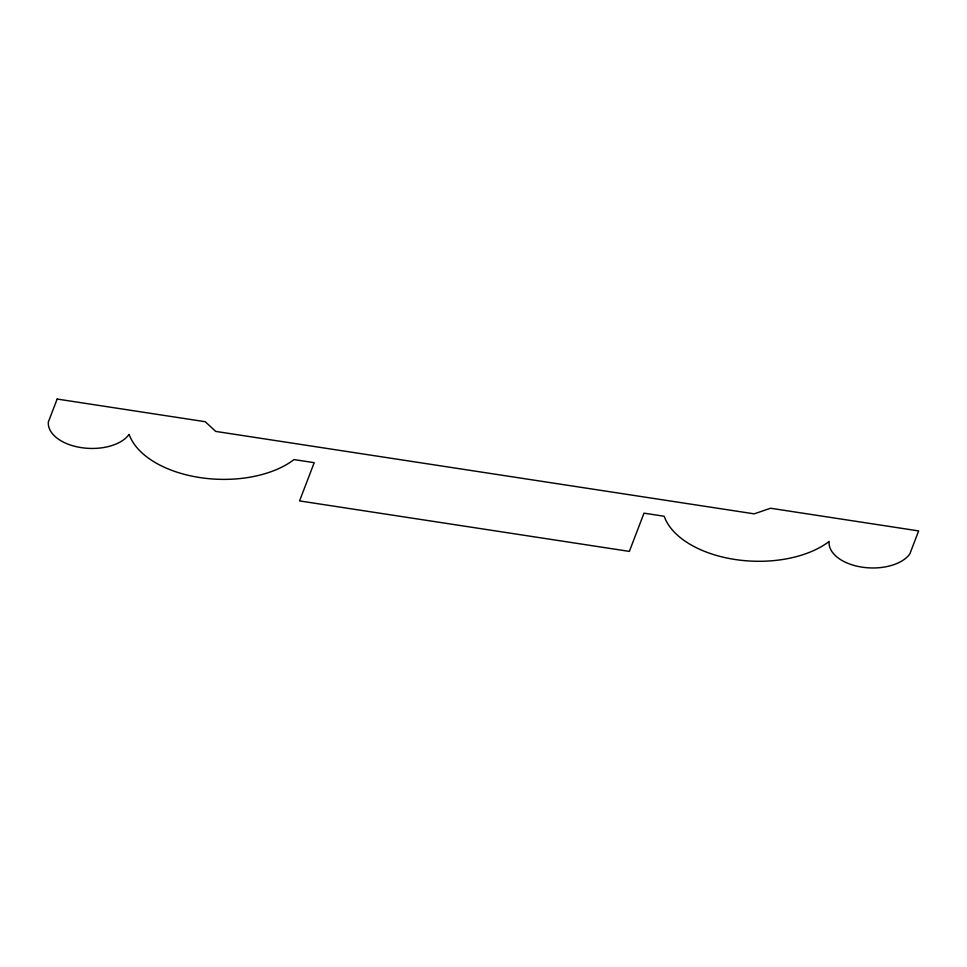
<?xml version="1.0" encoding="UTF-8"?>
<svg xmlns="http://www.w3.org/2000/svg" width="967" height="967" viewBox="0 0 967 967"><rect width="100%" height="100%" fill="white"/><g stroke="black" fill="none" stroke-linecap="round" stroke-linejoin="round"><path stroke-width="1.45" d="M57.138 399.045L48.35 421.987A41.907 24.042 2.4 0 0 81.276 447.624A41.907 24.042 2.4 0 0 129.119 434.34A92.203 52.895 2.4 0 0 199.843 477.553A92.203 52.895 2.4 0 0 294.016 459.591L314.202 462.673L299.565 500.918L629.36 551.395L644.01 513.163L664.196 516.257A92.203 52.895 2.4 0 0 734.932 559.47A92.203 52.895 2.4 0 0 829.094 541.496A41.907 24.042 2.4 0 0 862.02 567.145A41.907 24.042 2.4 0 0 909.862 553.861L918.65 530.919L770.578 508.243L754.187 513.84L215.738 431.415L205.209 421.709L57.138 399.045"/></g></svg>
